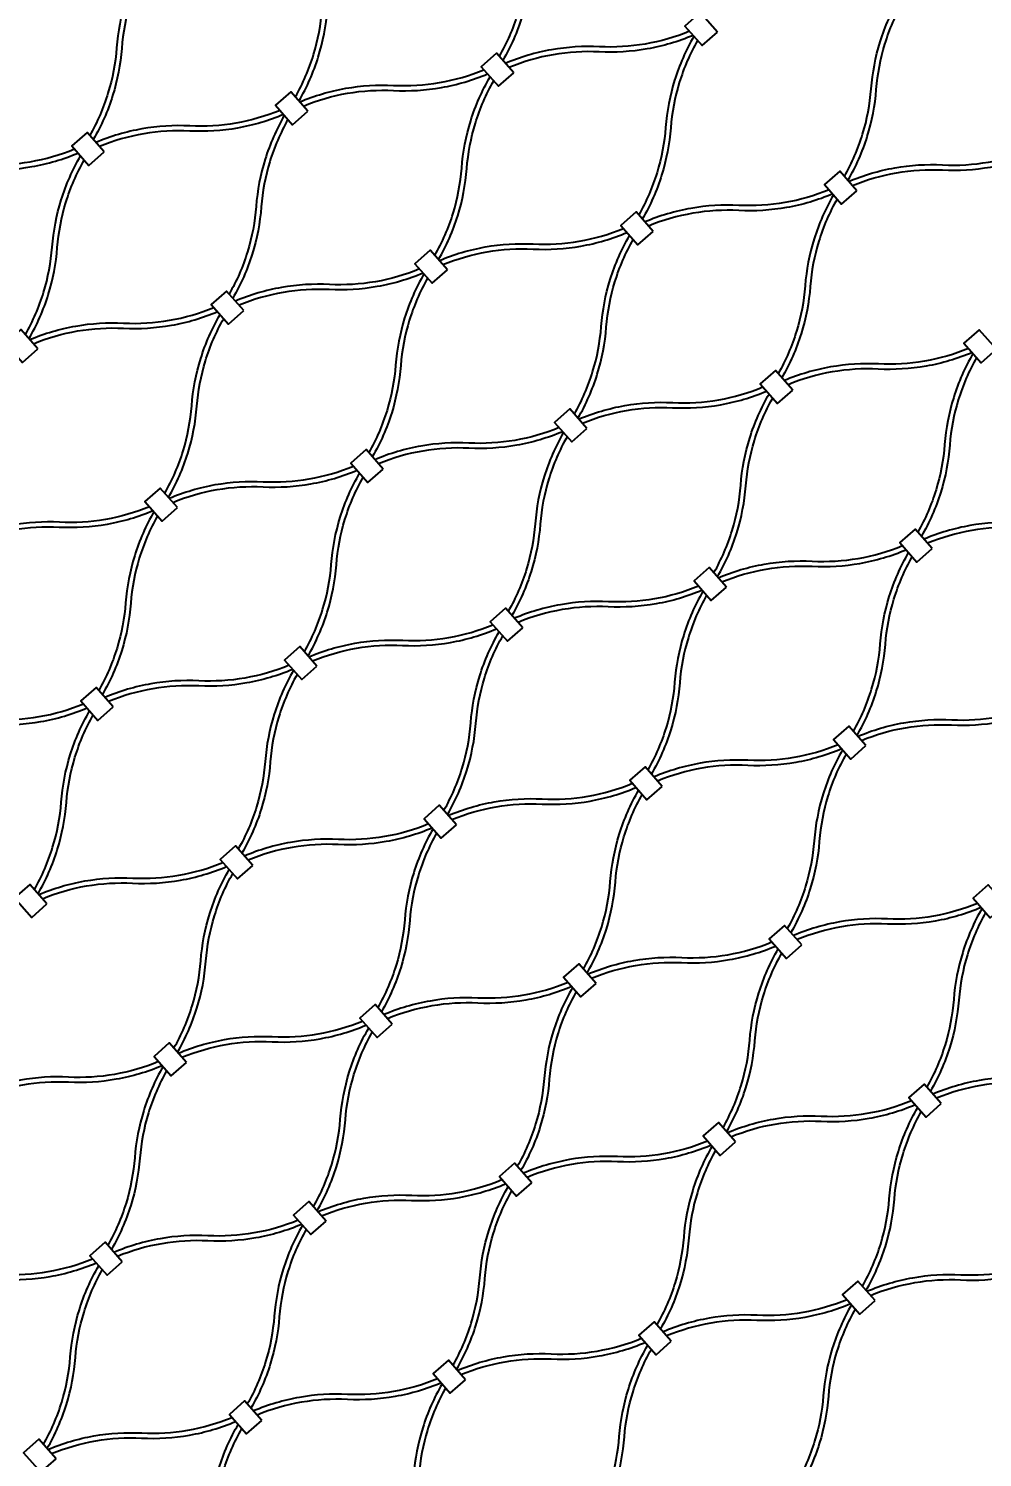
# Model space of a CAD drawing. Header units: millimetres. Extents: x 832728086 to 834530684, y 817551485 to 818349469.
# Drawn here: x 834422206.2 to 834422487.3, y 817820187 to 817820607.9 of the extents above; entities that cross this region are included whole.
import ezdxf

# ---------------------------------------------------------------- set-up
doc = ezdxf.new("R2010")
doc.units = ezdxf.units.MM
doc.header["$LTSCALE"] = 100
doc.layers.add('DLN0401_', color=7, linetype='Continuous')
doc.layers.add('mesh- l', color=8, linetype='Continuous')
doc.styles.get("Standard").update_dxf_attribs({"font": 'swiss.ttf'})

msp = doc.modelspace()

# ---------------------------------------------------------------- linework, layer by layer
at = {"layer": 'mesh- l'}
for points in [[(834422361.1991, 817820652.3546, 0.05643381), (834422355.5075, 817820639.4086, 0.05608633), (834422352.8448, 817820625.5185, -0.05520174), (834422350.3117, 817820612.1774, -0.05548959), (834422344.9141, 817820599.7177)], [(834422362.266, 817820651.1424, 0.05541212), (834422356.882, 817820638.6943, 0.05509445), (834422354.3548, 817820625.3683, -0.0561917), (834422351.6861, 817820611.4632, -0.05650781), (834422345.9807, 817820598.5057)], [(834422284.8329, 817820587.7631, 0.05541212), (834422290.2169, 817820600.2112, 0.05509445), (834422292.7441, 817820613.5372, -0.0561917), (834422295.4128, 817820627.4424, -0.05650781), (834422301.1182, 817820640.3998)], [(834422285.8998, 817820586.5509, 0.05643381), (834422291.5914, 817820599.4969, 0.05608633), (834422294.2541, 817820613.3871, -0.05520174), (834422296.7872, 817820626.7281, -0.05548959), (834422302.1848, 817820639.1878)], [(834422240.5059, 817820629.0486, 0.05643381), (834422234.8143, 817820616.1025, 0.05608633), (834422232.1516, 817820602.2124, -0.05520174), (834422229.6185, 817820588.8713, -0.05548959), (834422224.2209, 817820576.4116)], [(834422241.5728, 817820627.8364, 0.05541212), (834422236.1888, 817820615.3882, 0.05509445), (834422233.6616, 817820602.0623, -0.0561917), (834422230.9929, 817820588.1571, -0.05650781), (834422225.2875, 817820575.1997)], [(834422446.6467, 817820564.3452, 0.05541212), (834422452.0306, 817820576.7934, 0.05509445), (834422454.5579, 817820590.1194, -0.0561917), (834422457.2265, 817820604.0245, -0.05650781), (834422462.9319, 817820616.9819)], [(834422447.7135, 817820563.133, 0.05643381), (834422453.4051, 817820576.0791, 0.05608633), (834422456.0678, 817820589.9692, -0.05520174), (834422458.6009, 817820603.3103, -0.05548959), (834422463.9985, 817820615.77)], [(834422401.022, 817820607.1052, -0.05541212), (834422387.9907, 817820603.3465, -0.05509445), (834422374.4516, 817820602.5329, 0.0561917), (834422360.3201, 817820601.6526, 0.05650781), (834422346.7428, 817820597.6398)], [(834422402.0889, 817820605.893, -0.05643381), (834422388.5246, 817820601.8924, -0.05608633), (834422374.4087, 817820601.0161, 0.05520174), (834422360.8539, 817820600.1986, 0.05548959), (834422347.8094, 817820596.4279)], [(834422402.3196, 817820605.6307, 0.05643381), (834422396.628, 817820592.6847, 0.05608633), (834422393.9653, 817820578.7946, -0.05520174), (834422391.4322, 817820565.4535, -0.05548959), (834422386.0347, 817820552.9938)], [(834422403.3865, 817820604.4185, 0.05541212), (834422398.0026, 817820591.9704, 0.05509445), (834422395.4753, 817820578.6444, -0.0561917), (834422392.8066, 817820564.7393, -0.05650781), (834422387.1013, 817820551.7819)], [(834422286.1306, 817820586.2887, -0.05643381), (834422299.6948, 817820590.2892, -0.05608633), (834422313.8107, 817820591.1655, 0.05520174), (834422327.3655, 817820591.983, 0.05548959), (834422340.41, 817820595.7537)], [(834422287.1974, 817820585.0764, -0.05541212), (834422300.2287, 817820588.8351, -0.05509445), (834422313.7678, 817820589.6487, 0.0561917), (834422327.8993, 817820590.529, 0.05650781), (834422341.4766, 817820594.5418)], [(834422325.9535, 817820541.0392, 0.05541212), (834422331.3374, 817820553.4874, 0.05509445), (834422333.8647, 817820566.8133, -0.0561917), (834422336.5333, 817820580.7185, -0.05650781), (834422342.2387, 817820593.6759)], [(834422327.0203, 817820539.827, 0.05643381), (834422332.7119, 817820552.773, 0.05608633), (834422335.3746, 817820566.6632, -0.05520174), (834422337.9077, 817820580.0042, -0.05548959), (834422343.3053, 817820592.4639)], [(834422280.3288, 817820583.7991, -0.05541212), (834422267.2975, 817820580.0405, -0.05509445), (834422253.7584, 817820579.2269, 0.0561917), (834422239.6269, 817820578.3466, 0.05650781), (834422226.0496, 817820574.3338)], [(834422281.3957, 817820582.5869, -0.05643381), (834422267.8314, 817820578.5863, -0.05608633), (834422253.7155, 817820577.71, 0.05520174), (834422240.1607, 817820576.8926, 0.05548959), (834422227.1162, 817820573.1219)], [(834422281.6264, 817820582.3247, 0.05643381), (834422275.9348, 817820569.3787, 0.05608633), (834422273.2721, 817820555.4885, -0.05520174), (834422270.739, 817820542.1475, -0.05548959), (834422265.3415, 817820529.6878)], [(834422282.6933, 817820581.1125, 0.05541212), (834422277.3094, 817820568.6643, 0.05509445), (834422274.7821, 817820555.3384, -0.0561917), (834422272.1134, 817820541.4332, -0.05650781), (834422266.4081, 817820528.4758)], [(834422165.4374, 817820562.9826, -0.05643381), (834422179.0016, 817820566.9832, -0.05608633), (834422193.1175, 817820567.8595, 0.05520174), (834422206.6723, 817820568.677, 0.05548959), (834422219.7168, 817820572.4477)], [(834422447.9443, 817820562.8708, -0.05643381), (834422461.5086, 817820566.8714, -0.05608633), (834422475.6244, 817820567.7477, 0.05520174), (834422489.1792, 817820568.5652, 0.05548959), (834422502.2237, 817820572.3359)], [(834422166.5042, 817820561.7704, -0.05541212), (834422179.5355, 817820565.5291, -0.05509445), (834422193.0746, 817820566.3427, 0.0561917), (834422207.2061, 817820567.223, 0.05650781), (834422220.7834, 817820571.2358)], [(834422205.2603, 817820517.7332, 0.05541212), (834422210.6442, 817820530.1813, 0.05509445), (834422213.1715, 817820543.5073, -0.0561917), (834422215.8401, 817820557.4124, -0.05650781), (834422221.5455, 817820570.3699)], [(834422206.3271, 817820516.521, 0.05643381), (834422212.0187, 817820529.467, 0.05608633), (834422214.6814, 817820543.3571, -0.05520174), (834422217.2145, 817820556.6982, -0.05548959), (834422222.6121, 817820569.1579)], [(834422449.0111, 817820561.6586, -0.05541212), (834422462.0424, 817820565.4172, -0.05509445), (834422475.5815, 817820566.2309, 0.0561917), (834422489.713, 817820567.1111, 0.05650781), (834422503.2903, 817820571.1239)], [(834422442.1425, 817820560.3813, -0.05541212), (834422429.1112, 817820556.6226, -0.05509445), (834422415.5721, 817820555.809, 0.0561917), (834422401.4406, 817820554.9288, 0.05650781), (834422387.8633, 817820550.916)], [(834422443.2094, 817820559.1691, -0.05643381), (834422429.6451, 817820555.1685, -0.05608633), (834422415.5292, 817820554.2922, 0.05520174), (834422401.9744, 817820553.4747, 0.05548959), (834422388.9299, 817820549.704)], [(834422443.4402, 817820558.9068, 0.05643381), (834422437.7486, 817820545.9608, 0.05608633), (834422435.0858, 817820532.0707, -0.05520174), (834422432.5527, 817820518.7296, -0.05548959), (834422427.1552, 817820506.2699)], [(834422444.507, 817820557.6946, 0.05541212), (834422439.1231, 817820545.2465, 0.05509445), (834422436.5958, 817820531.9205, -0.0561917), (834422433.9272, 817820518.0154, -0.05650781), (834422428.2218, 817820505.058)], [(834422327.2511, 817820539.5648, -0.05643381), (834422340.8154, 817820543.5654, -0.05608633), (834422354.9312, 817820544.4417, 0.05520174), (834422368.486, 817820545.2591, 0.05548959), (834422381.5305, 817820549.0298)], [(834422328.3179, 817820538.3526, -0.05541212), (834422341.3492, 817820542.1112, -0.05509445), (834422354.8883, 817820542.9248, 0.0561917), (834422369.0198, 817820543.8051, 0.05650781), (834422382.5971, 817820547.8179)], [(834422367.074, 817820494.3153, 0.05541212), (834422372.4579, 817820506.7635, 0.05509445), (834422374.9852, 817820520.0894, -0.0561917), (834422377.6538, 817820533.9946, -0.05650781), (834422383.3592, 817820546.952)], [(834422368.1408, 817820493.1031, 0.05643381), (834422373.8324, 817820506.0492, 0.05608633), (834422376.4952, 817820519.9393, -0.05520174), (834422379.0283, 817820533.2804, -0.05548959), (834422384.4258, 817820545.7401)], [(834422321.4493, 817820537.0753, -0.05541212), (834422308.418, 817820533.3166, -0.05509445), (834422294.8789, 817820532.503, 0.0561917), (834422280.7474, 817820531.6227, 0.05650781), (834422267.1701, 817820527.6099)], [(834422322.5162, 817820535.863, -0.05643381), (834422308.9519, 817820531.8625, -0.05608633), (834422294.836, 817820530.9862, 0.05520174), (834422281.2812, 817820530.1687, 0.05548959), (834422268.2367, 817820526.398)], [(834422322.747, 817820535.6008, 0.05643381), (834422317.0554, 817820522.6548, 0.05608633), (834422314.3926, 817820508.7647, -0.05520174), (834422311.8595, 817820495.4236, -0.05548959), (834422306.462, 817820482.9639)], [(834422323.8138, 817820534.3886, 0.05541212), (834422318.4299, 817820521.9405, 0.05509445), (834422315.9026, 817820508.6145, -0.0561917), (834422313.234, 817820494.7093, -0.05650781), (834422307.5286, 817820481.7519)], [(834422206.5579, 817820516.2587, -0.05643381), (834422220.1222, 817820520.2593, -0.05608633), (834422234.238, 817820521.1356, 0.05520174), (834422247.7928, 817820521.9531, 0.05548959), (834422260.8374, 817820525.7238)], [(834422207.6247, 817820515.0465, -0.05541212), (834422220.656, 817820518.8052, -0.05509445), (834422234.1951, 817820519.6188, 0.0561917), (834422248.3266, 817820520.4991, 0.05650781), (834422261.9039, 817820524.5119)], [(834422246.3808, 817820471.0093, 0.05541212), (834422251.7647, 817820483.4574, 0.05509445), (834422254.292, 817820496.7834, -0.0561917), (834422256.9606, 817820510.6885, -0.05650781), (834422262.666, 817820523.646)], [(834422247.4476, 817820469.7971, 0.05643381), (834422253.1392, 817820482.7431, 0.05608633), (834422255.802, 817820496.6332, -0.05520174), (834422258.3351, 817820509.9743, -0.05548959), (834422263.7326, 817820522.434)], [(834422483.2631, 817820513.6574, -0.05541212), (834422470.2317, 817820509.8987, -0.05509445), (834422456.6927, 817820509.0851, 0.0561917), (834422442.5611, 817820508.2049, 0.05650781), (834422428.9838, 817820504.1921)], [(834422484.3299, 817820512.4452, -0.05643381), (834422470.7656, 817820508.4446, -0.05608633), (834422456.6498, 817820507.5683, 0.05520174), (834422443.0949, 817820506.7508, 0.05548959), (834422430.0504, 817820502.9801)], [(834422484.5607, 817820512.183, 0.05643381), (834422478.8691, 817820499.2369, 0.05608633), (834422476.2063, 817820485.3468, -0.05520174), (834422473.6732, 817820472.0057, -0.05548959), (834422468.2757, 817820459.546)], [(834422485.6275, 817820510.9707, 0.05541212), (834422480.2436, 817820498.5226, 0.05509445), (834422477.7163, 817820485.1966, -0.0561917), (834422475.0477, 817820471.2915, -0.05650781), (834422469.3423, 817820458.3341)], [(834422368.3716, 817820492.8409, -0.05643381), (834422381.9359, 817820496.8415, -0.05608633), (834422396.0517, 817820497.7178, 0.05520174), (834422409.6066, 817820498.5353, 0.05548959), (834422422.6511, 817820502.3059)], [(834422369.4384, 817820491.6287, -0.05541212), (834422382.4698, 817820495.3873, -0.05509445), (834422396.0088, 817820496.2009, 0.0561917), (834422410.1404, 817820497.0812, 0.05650781), (834422423.7177, 817820501.094)], [(834422408.1945, 817820447.5914, 0.05541212), (834422413.5784, 817820460.0396, 0.05509445), (834422416.1057, 817820473.3656, -0.0561917), (834422418.7743, 817820487.2707, -0.05650781), (834422424.4797, 817820500.2281)], [(834422409.2613, 817820446.3792, 0.05643381), (834422414.9529, 817820459.3253, 0.05608633), (834422417.6157, 817820473.2154, -0.05520174), (834422420.1488, 817820486.5565, -0.05548959), (834422425.5463, 817820499.0162)], [(834422362.5699, 817820490.3514, -0.05541212), (834422349.5385, 817820486.5927, -0.05509445), (834422335.9995, 817820485.7791, 0.0561917), (834422321.868, 817820484.8988, 0.05650781), (834422308.2906, 817820480.886)], [(834422363.6367, 817820489.1392, -0.05643381), (834422350.0724, 817820485.1386, -0.05608633), (834422335.9566, 817820484.2623, 0.05520174), (834422322.4018, 817820483.4448, 0.05548959), (834422309.3572, 817820479.6741)], [(834422363.8675, 817820488.8769, 0.05643381), (834422358.1759, 817820475.9309, 0.05608633), (834422355.5131, 817820462.0408, -0.05520174), (834422352.98, 817820448.6997, -0.05548959), (834422347.5825, 817820436.24)], [(834422364.9343, 817820487.6647, 0.05541212), (834422359.5504, 817820475.2166, 0.05509445), (834422357.0231, 817820461.8906, -0.0561917), (834422354.3545, 817820447.9855, -0.05650781), (834422348.6491, 817820435.028)], [(834422247.6784, 817820469.5349, -0.05643381), (834422261.2427, 817820473.5354, -0.05608633), (834422275.3586, 817820474.4117, 0.05520174), (834422288.9134, 817820475.2292, 0.05548959), (834422301.9579, 817820478.9999)], [(834422248.7452, 817820468.3226, -0.05541212), (834422261.7766, 817820472.0813, -0.05509445), (834422275.3156, 817820472.8949, 0.0561917), (834422289.4472, 817820473.7752, 0.05650781), (834422303.0245, 817820477.788)], [(834422287.5013, 817820424.2854, 0.05541212), (834422292.8852, 817820436.7336, 0.05509445), (834422295.4125, 817820450.0595, -0.0561917), (834422298.0811, 817820463.9647, -0.05650781), (834422303.7865, 817820476.9221)], [(834422288.5681, 817820423.0732, 0.05643381), (834422294.2597, 817820436.0192, 0.05608633), (834422296.9225, 817820449.9094, -0.05520174), (834422299.4556, 817820463.2504, -0.05548959), (834422304.8531, 817820475.7101)], [(834422241.8767, 817820467.0453, -0.05541212), (834422228.8453, 817820463.2867, -0.05509445), (834422215.3063, 817820462.4731, 0.0561917), (834422201.1748, 817820461.5928, 0.05650781), (834422187.5974, 817820457.58)], [(834422524.3836, 817820466.9335, -0.05541212), (834422511.3523, 817820463.1749, -0.05509445), (834422497.8132, 817820462.3612, 0.0561917), (834422483.6817, 817820461.481, 0.05650781), (834422470.1044, 817820457.4682)], [(834422242.9435, 817820465.8331, -0.05643381), (834422229.3792, 817820461.8325, -0.05608633), (834422215.2634, 817820460.9562, 0.05520174), (834422201.7086, 817820460.1388, 0.05548959), (834422188.664, 817820456.3681)], [(834422243.1743, 817820465.5709, 0.05643381), (834422237.4827, 817820452.6249, 0.05608633), (834422234.8199, 817820438.7347, -0.05520174), (834422232.2868, 817820425.3937, -0.05548959), (834422226.8893, 817820412.934)], [(834422244.2411, 817820464.3587, 0.05541212), (834422238.8572, 817820451.9105, 0.05509445), (834422236.3299, 817820438.5846, -0.0561917), (834422233.6613, 817820424.6794, -0.05650781), (834422227.9559, 817820411.722)], [(834422525.4504, 817820465.7213, -0.05643381), (834422511.8861, 817820461.7207, -0.05608633), (834422497.7703, 817820460.8444, 0.05520174), (834422484.2155, 817820460.0269, 0.05548959), (834422471.171, 817820456.2562)], [(834422409.4921, 817820446.117, -0.05643381), (834422423.0564, 817820450.1176, -0.05608633), (834422437.1723, 817820450.9939, 0.05520174), (834422450.7271, 817820451.8114, 0.05548959), (834422463.7716, 817820455.5821)], [(834422410.559, 817820444.9048, -0.05541212), (834422423.5903, 817820448.6634, -0.05509445), (834422437.1294, 817820449.4771, 0.0561917), (834422451.2609, 817820450.3573, 0.05650781), (834422464.8382, 817820454.3701)], [(834422449.315, 817820400.8676, 0.05541212), (834422454.6989, 817820413.3157, 0.05509445), (834422457.2262, 817820426.6417, -0.0561917), (834422459.8949, 817820440.5468, -0.05650781), (834422465.6002, 817820453.5042)], [(834422450.3819, 817820399.6553, 0.05643381), (834422456.0735, 817820412.6014, 0.05608633), (834422458.7362, 817820426.4915, -0.05520174), (834422461.2693, 817820439.8326, -0.05548959), (834422466.6668, 817820452.2923)], [(834422403.6904, 817820443.6275, -0.05541212), (834422390.6591, 817820439.8688, -0.05509445), (834422377.12, 817820439.0552, 0.0561917), (834422362.9885, 817820438.1749, 0.05650781), (834422349.4112, 817820434.1621)], [(834422404.7572, 817820442.4153, -0.05643381), (834422391.1929, 817820438.4147, -0.05608633), (834422377.0771, 817820437.5384, 0.05520174), (834422363.5223, 817820436.7209, 0.05548959), (834422350.4778, 817820432.9502)], [(834422404.988, 817820442.153, 0.05643381), (834422399.2964, 817820429.207, 0.05608633), (834422396.6337, 817820415.3169, -0.05520174), (834422394.1006, 817820401.9758, -0.05548959), (834422388.703, 817820389.5161)], [(834422406.0548, 817820440.9408, 0.05541212), (834422400.6709, 817820428.4927, 0.05509445), (834422398.1436, 817820415.1667, -0.0561917), (834422395.475, 817820401.2616, -0.05650781), (834422389.7696, 817820388.3042)], [(834422288.7989, 817820422.811, -0.05643381), (834422302.3632, 817820426.8116, -0.05608633), (834422316.4791, 817820427.6879, 0.05520174), (834422330.0339, 817820428.5053, 0.05548959), (834422343.0784, 817820432.276)], [(834422289.8658, 817820421.5987, -0.05541212), (834422302.8971, 817820425.3574, -0.05509445), (834422316.4362, 817820426.171, 0.0561917), (834422330.5677, 817820427.0513, 0.05650781), (834422344.145, 817820431.0641)], [(834422328.6218, 817820377.5615, 0.05541212), (834422334.0057, 817820390.0097, 0.05509445), (834422336.533, 817820403.3356, -0.0561917), (834422339.2017, 817820417.2408, -0.05650781), (834422344.907, 817820430.1982)], [(834422329.6887, 817820376.3493, 0.05643381), (834422335.3803, 817820389.2954, 0.05608633), (834422338.043, 817820403.1855, -0.05520174), (834422340.5761, 817820416.5266, -0.05548959), (834422345.9736, 817820428.9863)], [(834422282.9972, 817820420.3215, -0.05541212), (834422269.9659, 817820416.5628, -0.05509445), (834422256.4268, 817820415.7492, 0.0561917), (834422242.2953, 817820414.8689, 0.05650781), (834422228.718, 817820410.8561)], [(834422284.064, 817820419.1092, -0.05643381), (834422270.4997, 817820415.1087, -0.05608633), (834422256.3839, 817820414.2324, 0.05520174), (834422242.8291, 817820413.4149, 0.05548959), (834422229.7846, 817820409.6442)], [(834422284.2948, 817820418.847, 0.05643381), (834422278.6032, 817820405.901, 0.05608633), (834422275.9405, 817820392.0108, -0.05520174), (834422273.4074, 817820378.6698, -0.05548959), (834422268.0098, 817820366.2101)], [(834422285.3617, 817820417.6348, 0.05541212), (834422279.9777, 817820405.1867, 0.05509445), (834422277.4504, 817820391.8607, -0.0561917), (834422274.7818, 817820377.9555, -0.05650781), (834422269.0764, 817820364.9981)], [(834422168.1057, 817820399.5049, -0.05643381), (834422181.67, 817820403.5055, -0.05608633), (834422195.7859, 817820404.3818, 0.05520174), (834422209.3407, 817820405.1993, 0.05548959), (834422222.3852, 817820408.97)], [(834422169.1726, 817820398.2927, -0.05541212), (834422182.2039, 817820402.0514, -0.05509445), (834422195.743, 817820402.865, 0.0561917), (834422209.8745, 817820403.7453, 0.05650781), (834422223.4518, 817820407.7581)], [(834422450.6126, 817820399.3931, -0.05643381), (834422464.1769, 817820403.3937, -0.05608633), (834422478.2928, 817820404.27, 0.05520174), (834422491.8476, 817820405.0875, 0.05548959), (834422504.8921, 817820408.8582)], [(834422207.9286, 817820354.2555, 0.05541212), (834422213.3125, 817820366.7036, 0.05509445), (834422215.8398, 817820380.0296, -0.0561917), (834422218.5085, 817820393.9347, -0.05650781), (834422224.2138, 817820406.8922)], [(834422208.9955, 817820353.0433, 0.05643381), (834422214.6871, 817820365.9893, 0.05608633), (834422217.3498, 817820379.8794, -0.05520174), (834422219.8829, 817820393.2205, -0.05548959), (834422225.2804, 817820405.6802)], [(834422451.6795, 817820398.1809, -0.05541212), (834422464.7108, 817820401.9395, -0.05509445), (834422478.2499, 817820402.7532, 0.0561917), (834422492.3814, 817820403.6334, 0.05650781), (834422505.9587, 817820407.6462)], [(834422444.8109, 817820396.9036, -0.05541212), (834422431.7796, 817820393.1449, -0.05509445), (834422418.2405, 817820392.3313, 0.0561917), (834422404.109, 817820391.4511, 0.05650781), (834422390.5317, 817820387.4383)], [(834422445.8778, 817820395.6914, -0.05643381), (834422432.3135, 817820391.6908, -0.05608633), (834422418.1976, 817820390.8145, 0.05520174), (834422404.6428, 817820389.997, 0.05548959), (834422391.5983, 817820386.2263)], [(834422446.1085, 817820395.4292, 0.05643381), (834422440.4169, 817820382.4831, 0.05608633), (834422437.7542, 817820368.593, -0.05520174), (834422435.2211, 817820355.2519, -0.05548959), (834422429.8235, 817820342.7922)], [(834422447.1754, 817820394.2169, 0.05541212), (834422441.7914, 817820381.7688, 0.05509445), (834422439.2642, 817820368.4428, -0.0561917), (834422436.5955, 817820354.5377, -0.05650781), (834422430.8901, 817820341.5803)], [(834422329.9194, 817820376.0871, -0.05643381), (834422343.4837, 817820380.0877, -0.05608633), (834422357.5996, 817820380.964, 0.05520174), (834422371.1544, 817820381.7814, 0.05548959), (834422384.1989, 817820385.5521)], [(834422330.9863, 817820374.8749, -0.05541212), (834422344.0176, 817820378.6335, -0.05509445), (834422357.5567, 817820379.4471, 0.0561917), (834422371.6882, 817820380.3274, 0.05650781), (834422385.2655, 817820384.3402)], [(834422369.7423, 817820330.8376, 0.05541212), (834422375.1263, 817820343.2858, 0.05509445), (834422377.6535, 817820356.6117, -0.0561917), (834422380.3222, 817820370.5169, -0.05650781), (834422386.0276, 817820383.4743)], [(834422370.8092, 817820329.6254, 0.05643381), (834422376.5008, 817820342.5715, 0.05608633), (834422379.1635, 817820356.4616, -0.05520174), (834422381.6966, 817820369.8027, -0.05548959), (834422387.0942, 817820382.2624)], [(834422324.1177, 817820373.5976, -0.05541212), (834422311.0864, 817820369.8389, -0.05509445), (834422297.5473, 817820369.0253, 0.0561917), (834422283.4158, 817820368.145, 0.05650781), (834422269.8385, 817820364.1322)], [(834422325.1846, 817820372.3853, -0.05643381), (834422311.6203, 817820368.3848, -0.05608633), (834422297.5044, 817820367.5085, 0.05520174), (834422283.9496, 817820366.691, 0.05548959), (834422270.9051, 817820362.9203)], [(834422325.4153, 817820372.1231, 0.05643381), (834422319.7237, 817820359.1771, 0.05608633), (834422317.061, 817820345.287, -0.05520174), (834422314.5279, 817820331.9459, -0.05548959), (834422309.1304, 817820319.4862)], [(834422326.4822, 817820370.9109, 0.05541212), (834422321.0982, 817820358.4628, 0.05509445), (834422318.571, 817820345.1368, -0.0561917), (834422315.9023, 817820331.2317, -0.05650781), (834422310.1969, 817820318.2742)], [(834422209.2262, 817820352.7811, -0.05643381), (834422222.7905, 817820356.7816, -0.05608633), (834422236.9064, 817820357.6579, 0.05520174), (834422250.4612, 817820358.4754, 0.05548959), (834422263.5057, 817820362.2461)], [(834422210.2931, 817820351.5688, -0.05541212), (834422223.3244, 817820355.3275, -0.05509445), (834422236.8635, 817820356.1411, 0.0561917), (834422250.995, 817820357.0214, 0.05650781), (834422264.5723, 817820361.0342)], [(834422249.0491, 817820307.5316, 0.05541212), (834422254.4331, 817820319.9798, 0.05509445), (834422256.9603, 817820333.3057, -0.0561917), (834422259.629, 817820347.2109, -0.05650781), (834422265.3344, 817820360.1683)], [(834422250.116, 817820306.3194, 0.05643381), (834422255.8076, 817820319.2654, 0.05608633), (834422258.4703, 817820333.1556, -0.05520174), (834422261.0034, 817820346.4966, -0.05548959), (834422266.401, 817820358.9563)], [(834422485.9314, 817820350.1797, -0.05541212), (834422472.9001, 817820346.4211, -0.05509445), (834422459.361, 817820345.6074, 0.0561917), (834422445.2295, 817820344.7272, 0.05650781), (834422431.6522, 817820340.7144)], [(834422486.9983, 817820348.9675, -0.05643381), (834422473.434, 817820344.9669, -0.05608633), (834422459.3181, 817820344.0906, 0.05520174), (834422445.7633, 817820343.2731, 0.05548959), (834422432.7188, 817820339.5024)], [(834422487.229, 817820348.7053, 0.05643381), (834422481.5374, 817820335.7592, 0.05608633), (834422478.8747, 817820321.8691, -0.05520174), (834422476.3416, 817820308.528, -0.05548959), (834422470.9441, 817820296.0683)], [(834422488.2959, 817820347.493, 0.05541212), (834422482.912, 817820335.0449, 0.05509445), (834422480.3847, 817820321.7189, -0.0561917), (834422477.716, 817820307.8138, -0.05650781), (834422472.0107, 817820294.8564)], [(834422371.04, 817820329.3632, -0.05643381), (834422384.6042, 817820333.3638, -0.05608633), (834422398.7201, 817820334.2401, 0.05520174), (834422412.2749, 817820335.0576, 0.05548959), (834422425.3194, 817820338.8283)], [(834422372.1068, 817820328.151, -0.05541212), (834422385.1381, 817820331.9096, -0.05509445), (834422398.6772, 817820332.7233, 0.0561917), (834422412.8087, 817820333.6035, 0.05650781), (834422426.386, 817820337.6163)], [(834422410.8629, 817820284.1138, 0.05541212), (834422416.2468, 817820296.5619, 0.05509445), (834422418.7741, 817820309.8879, -0.0561917), (834422421.4427, 817820323.793, -0.05650781), (834422427.1481, 817820336.7504)], [(834422411.9297, 817820282.9015, 0.05643381), (834422417.6213, 817820295.8476, 0.05608633), (834422420.284, 817820309.7377, -0.05520174), (834422422.8171, 817820323.0788, -0.05548959), (834422428.2147, 817820335.5385)], [(834422365.2382, 817820326.8737, -0.05541212), (834422352.2069, 817820323.115, -0.05509445), (834422338.6678, 817820322.3014, 0.0561917), (834422324.5363, 817820321.4211, 0.05650781), (834422310.959, 817820317.4083)], [(834422366.3051, 817820325.6615, -0.05643381), (834422352.7408, 817820321.6609, -0.05608633), (834422338.6249, 817820320.7846, 0.05520174), (834422325.0701, 817820319.9671, 0.05548959), (834422312.0256, 817820316.1964)], [(834422366.5358, 817820325.3992, 0.05643381), (834422360.8442, 817820312.4532, 0.05608633), (834422358.1815, 817820298.5631, -0.05520174), (834422355.6484, 817820285.222, -0.05548959), (834422350.2509, 817820272.7623)], [(834422367.6027, 817820324.187, 0.05541212), (834422362.2188, 817820311.7389, 0.05509445), (834422359.6915, 817820298.4129, -0.0561917), (834422357.0228, 817820284.5078, -0.05650781), (834422351.3175, 817820271.5504)], [(834422250.3468, 817820306.0572, -0.05643381), (834422263.911, 817820310.0577, -0.05608633), (834422278.0269, 817820310.9341, 0.05520174), (834422291.5817, 817820311.7515, 0.05548959), (834422304.6262, 817820315.5222)], [(834422251.4136, 817820304.8449, -0.05541212), (834422264.4449, 817820308.6036, -0.05509445), (834422277.984, 817820309.4172, 0.0561917), (834422292.1155, 817820310.2975, 0.05650781), (834422305.6928, 817820314.3103)], [(834422290.1697, 817820260.8077, 0.05541212), (834422295.5536, 817820273.2559, 0.05509445), (834422298.0809, 817820286.5818, -0.0561917), (834422300.7495, 817820300.487, -0.05650781), (834422306.4549, 817820313.4444)], [(834422291.2365, 817820259.5955, 0.05643381), (834422296.9281, 817820272.5415, 0.05608633), (834422299.5908, 817820286.4317, -0.05520174), (834422302.1239, 817820299.7728, -0.05548959), (834422307.5215, 817820312.2324)], [(834422244.545, 817820303.5677, -0.05541212), (834422231.5137, 817820299.809, -0.05509445), (834422217.9746, 817820298.9954, 0.0561917), (834422203.8431, 817820298.1151, 0.05650781), (834422190.2658, 817820294.1023)], [(834422527.0519, 817820303.4558, -0.05541212), (834422514.0206, 817820299.6972, -0.05509445), (834422500.4815, 817820298.8835, 0.0561917), (834422486.35, 817820298.0033, 0.05650781), (834422472.7727, 817820293.9905)], [(834422245.6119, 817820302.3554, -0.05643381), (834422232.0476, 817820298.3549, -0.05608633), (834422217.9317, 817820297.4785, 0.05520174), (834422204.3769, 817820296.6611, 0.05548959), (834422191.3324, 817820292.8904)], [(834422245.8426, 817820302.0932, 0.05643381), (834422240.151, 817820289.1472, 0.05608633), (834422237.4883, 817820275.257, -0.05520174), (834422234.9552, 817820261.916, -0.05548959), (834422229.5577, 817820249.4563)], [(834422246.9095, 817820300.881, 0.05541212), (834422241.5256, 817820288.4329, 0.05509445), (834422238.9983, 817820275.1069, -0.0561917), (834422236.3297, 817820261.2017, -0.05650781), (834422230.6243, 817820248.2443)], [(834422528.1188, 817820302.2436, -0.05643381), (834422514.5545, 817820298.243, -0.05608633), (834422500.4386, 817820297.3667, 0.05520174), (834422486.8838, 817820296.5492, 0.05548959), (834422473.8393, 817820292.7785)], [(834422412.1605, 817820282.6393, -0.05643381), (834422425.7248, 817820286.6399, -0.05608633), (834422439.8406, 817820287.5162, 0.05520174), (834422453.3954, 817820288.3337, 0.05548959), (834422466.44, 817820292.1044)], [(834422413.2273, 817820281.4271, -0.05541212), (834422426.2586, 817820285.1857, -0.05509445), (834422439.7977, 817820285.9994, 0.0561917), (834422453.9292, 817820286.8796, 0.05650781), (834422467.5066, 817820290.8924)], [(834422451.9834, 817820237.3899, 0.05541212), (834422457.3673, 817820249.838, 0.05509445), (834422459.8946, 817820263.164, -0.0561917), (834422462.5632, 817820277.0691, -0.05650781), (834422468.2686, 817820290.0265)], [(834422453.0502, 817820236.1776, 0.05643381), (834422458.7418, 817820249.1237, 0.05608633), (834422461.4046, 817820263.0138, -0.05520174), (834422463.9377, 817820276.3549, -0.05548959), (834422469.3352, 817820288.8146)], [(834422406.3587, 817820280.1498, -0.05541212), (834422393.3274, 817820276.3911, -0.05509445), (834422379.7884, 817820275.5775, 0.0561917), (834422365.6568, 817820274.6973, 0.05650781), (834422352.0795, 817820270.6845)], [(834422407.4256, 817820278.9376, -0.05643381), (834422393.8613, 817820274.937, -0.05608633), (834422379.7454, 817820274.0607, 0.05520174), (834422366.1906, 817820273.2432, 0.05548959), (834422353.1461, 817820269.4725)], [(834422407.6564, 817820278.6754, 0.05643381), (834422401.9648, 817820265.7293, 0.05608633), (834422399.302, 817820251.8392, -0.05520174), (834422396.7689, 817820238.4981, -0.05548959), (834422391.3714, 817820226.0384)], [(834422408.7232, 817820277.4631, 0.05541212), (834422403.3393, 817820265.015, 0.05509445), (834422400.812, 817820251.689, -0.0561917), (834422398.1434, 817820237.7839, -0.05650781), (834422392.438, 817820224.8265)], [(834422291.4673, 817820259.3333, -0.05643381), (834422305.0316, 817820263.3339, -0.05608633), (834422319.1474, 817820264.2102, 0.05520174), (834422332.7022, 817820265.0276, 0.05548959), (834422345.7468, 817820268.7983)], [(834422292.5341, 817820258.1211, -0.05541212), (834422305.5654, 817820261.8797, -0.05509445), (834422319.1045, 817820262.6933, 0.0561917), (834422333.236, 817820263.5736, 0.05650781), (834422346.8134, 817820267.5864)], [(834422331.2902, 817820214.0838, 0.05541212), (834422336.6741, 817820226.532, 0.05509445), (834422339.2014, 817820239.8579, -0.0561917), (834422341.87, 817820253.7631, -0.05650781), (834422347.5754, 817820266.7205)], [(834422332.357, 817820212.8716, 0.05643381), (834422338.0486, 817820225.8177, 0.05608633), (834422340.7114, 817820239.7078, -0.05520174), (834422343.2445, 817820253.0489, -0.05548959), (834422348.642, 817820265.5086)], [(834422285.6655, 817820256.8438, -0.05541212), (834422272.6342, 817820253.0851, -0.05509445), (834422259.0952, 817820252.2715, 0.0561917), (834422244.9636, 817820251.3912, 0.05650781), (834422231.3863, 817820247.3784)], [(834422286.7324, 817820255.6315, -0.05643381), (834422273.1681, 817820251.631, -0.05608633), (834422259.0522, 817820250.7547, 0.05520174), (834422245.4974, 817820249.9372, 0.05548959), (834422232.4529, 817820246.1665)], [(834422286.9632, 817820255.3693, 0.05643381), (834422281.2716, 817820242.4233, 0.05608633), (834422278.6088, 817820228.5332, -0.05520174), (834422276.0757, 817820215.1921, -0.05548959), (834422270.6782, 817820202.7324)], [(834422288.03, 817820254.1571, 0.05541212), (834422282.6461, 817820241.709, 0.05509445), (834422280.1188, 817820228.383, -0.0561917), (834422277.4502, 817820214.4779, -0.05650781), (834422271.7448, 817820201.5204)], [(834422170.7741, 817820236.0273, -0.05643381), (834422184.3384, 817820240.0278, -0.05608633), (834422198.4542, 817820240.9041, 0.05520174), (834422212.009, 817820241.7216, 0.05548959), (834422225.0536, 817820245.4923)], [(834422171.8409, 817820234.815, -0.05541212), (834422184.8723, 817820238.5737, -0.05509445), (834422198.4113, 817820239.3873, 0.0561917), (834422212.5428, 817820240.2676, 0.05650781), (834422226.1202, 817820244.2804)], [(834422453.281, 817820235.9154, -0.05643381), (834422466.8453, 817820239.916, -0.05608633), (834422480.9612, 817820240.7923, 0.05520174), (834422494.516, 817820241.6098, 0.05548959), (834422507.5605, 817820245.3805)], [(834422454.3478, 817820234.7032, -0.05541212), (834422467.3792, 817820238.4619, -0.05509445), (834422480.9182, 817820239.2755, 0.0561917), (834422495.0498, 817820240.1557, 0.05650781), (834422508.6271, 817820244.1685)], [(834422210.597, 817820190.7778, 0.05541212), (834422215.9809, 817820203.2259, 0.05509445), (834422218.5082, 817820216.5519, -0.0561917), (834422221.1768, 817820230.4571, -0.05650781), (834422226.8822, 817820243.4145)], [(834422211.6638, 817820189.5656, 0.05643381), (834422217.3554, 817820202.5116, 0.05608633), (834422220.0182, 817820216.4018, -0.05520174), (834422222.5513, 817820229.7428, -0.05548959), (834422227.9488, 817820242.2025)], [(834422447.4793, 817820233.4259, -0.05541212), (834422434.4479, 817820229.6673, -0.05509445), (834422420.9089, 817820228.8536, 0.0561917), (834422406.7774, 817820227.9734, 0.05650781), (834422393.2, 817820223.9606)], [(834422448.5461, 817820232.2137, -0.05643381), (834422434.9818, 817820228.2131, -0.05608633), (834422420.866, 817820227.3368, 0.05520174), (834422407.3112, 817820226.5193, 0.05548959), (834422394.2666, 817820222.7486)], [(834422448.7769, 817820231.9515, 0.05643381), (834422443.0853, 817820219.0054, 0.05608633), (834422440.4225, 817820205.1153, -0.05520174), (834422437.8895, 817820191.7742, -0.05548959), (834422432.4919, 817820179.3145)], [(834422449.8437, 817820230.7392, 0.05541212), (834422444.4598, 817820218.2911, 0.05509445), (834422441.9325, 817820204.9651, -0.0561917), (834422439.2639, 817820191.06, -0.05650781), (834422433.5585, 817820178.1026)], [(834422332.5878, 817820212.6094, -0.05643381), (834422346.1521, 817820216.61, -0.05608633), (834422360.268, 817820217.4863, 0.05520174), (834422373.8228, 817820218.3038, 0.05548959), (834422386.8673, 817820222.0744)], [(834422333.6547, 817820211.3972, -0.05541212), (834422346.686, 817820215.1558, -0.05509445), (834422360.225, 817820215.9695, 0.0561917), (834422374.3566, 817820216.8497, 0.05650781), (834422387.9339, 817820220.8625)], [(834422372.4107, 817820167.36, 0.05541212), (834422377.7946, 817820179.8081, 0.05509445), (834422380.3219, 817820193.1341, -0.0561917), (834422382.9905, 817820207.0392, -0.05650781), (834422388.6959, 817820219.9966)], [(834422373.4776, 817820166.1477, 0.05643381), (834422379.1692, 817820179.0938, 0.05608633), (834422381.8319, 817820192.9839, -0.05520174), (834422384.365, 817820206.325, -0.05548959), (834422389.7625, 817820218.7847)], [(834422326.7861, 817820210.1199, -0.05541212), (834422313.7548, 817820206.3612, -0.05509445), (834422300.2157, 817820205.5476, 0.0561917), (834422286.0842, 817820204.6673, 0.05650781), (834422272.5068, 817820200.6545)], [(834422327.8529, 817820208.9077, -0.05643381), (834422314.2886, 817820204.9071, -0.05608633), (834422300.1728, 817820204.0308, 0.05520174), (834422286.618, 817820203.2133, 0.05548959), (834422273.5734, 817820199.4426)], [(834422328.0837, 817820208.6454, 0.05643381), (834422322.3921, 817820195.6994, 0.05608633), (834422319.7294, 817820181.8093, -0.05520174), (834422317.1963, 817820168.4682, -0.05548959), (834422311.7987, 817820156.0085)], [(834422329.1505, 817820207.4332, 0.05541212), (834422323.7666, 817820194.9851, 0.05509445), (834422321.2393, 817820181.6591, -0.0561917), (834422318.5707, 817820167.754, -0.05650781), (834422312.8653, 817820154.7966)], [(834422211.8946, 817820189.3034, -0.05643381), (834422225.4589, 817820193.3039, -0.05608633), (834422239.5748, 817820194.1803, 0.05520174), (834422253.1296, 817820194.9977, 0.05548959), (834422266.1741, 817820198.7684)], [(834422212.9615, 817820188.0911, -0.05541212), (834422225.9928, 817820191.8498, -0.05509445), (834422239.5319, 817820192.6634, 0.0561917), (834422253.6634, 817820193.5437, 0.05650781), (834422267.2407, 817820197.5565)], [(834422251.7175, 817820144.0539, 0.05541212), (834422257.1014, 817820156.5021, 0.05509445), (834422259.6287, 817820169.828, -0.0561917), (834422262.2974, 817820183.7332, -0.05650781), (834422268.0027, 817820196.6906)], [(834422252.7844, 817820142.8417, 0.05643381), (834422258.476, 817820155.7877, 0.05608633), (834422261.1387, 817820169.6779, -0.05520174), (834422263.6718, 817820183.0189, -0.05548959), (834422269.0693, 817820195.4786)]]:
    msp.add_lwpolyline(points, format="xyb", dxfattribs=at)
for points in [[(834422409.2404, 817820606.8487), (834422404.1763, 817820612.6029), (834422399.6722, 817820608.639), (834422404.7363, 817820602.8847)], [(834422349.1975, 817820594.8507), (834422344.1333, 817820600.6049), (834422339.6292, 817820596.6409), (834422344.6934, 817820590.8867)], [(834422288.5472, 817820583.5427), (834422283.4831, 817820589.2969), (834422278.979, 817820585.3329), (834422284.0431, 817820579.5787)], [(834422288.5472, 817820583.5427), (834422283.4831, 817820589.2969), (834422278.979, 817820585.3329), (834422284.0431, 817820579.5787)], [(834422228.5043, 817820571.5446), (834422223.4401, 817820577.2989), (834422218.936, 817820573.3349), (834422224.0002, 817820567.5807)], [(834422450.361, 817820560.1248), (834422445.2968, 817820565.879), (834422440.7927, 817820561.9151), (834422445.8569, 817820556.1608)], [(834422390.318, 817820548.1268), (834422385.2538, 817820553.881), (834422380.7497, 817820549.9171), (834422385.8139, 817820544.1628)], [(834422329.6678, 817820536.8188), (834422324.6036, 817820542.573), (834422320.0995, 817820538.609), (834422325.1637, 817820532.8548)], [(834422329.6678, 817820536.8188), (834422324.6036, 817820542.573), (834422320.0995, 817820538.609), (834422325.1637, 817820532.8548)], [(834422269.6248, 817820524.8208), (834422264.5606, 817820530.575), (834422260.0565, 817820526.611), (834422265.1207, 817820520.8568)], [(834422208.9746, 817820513.5127), (834422203.9104, 817820519.267), (834422199.4063, 817820515.303), (834422204.4705, 817820509.5488)], [(834422491.4815, 817820513.4009), (834422486.4173, 817820519.1551), (834422481.9132, 817820515.1912), (834422486.9774, 817820509.437)], [(834422431.4385, 817820501.4029), (834422426.3744, 817820507.1571), (834422421.8702, 817820503.1932), (834422426.9344, 817820497.4389)], [(834422370.7883, 817820490.0949), (834422365.7241, 817820495.8491), (834422361.22, 817820491.8852), (834422366.2842, 817820486.1309)], [(834422370.7883, 817820490.0949), (834422365.7241, 817820495.8491), (834422361.22, 817820491.8852), (834422366.2842, 817820486.1309)], [(834422310.7453, 817820478.0969), (834422305.6812, 817820483.8511), (834422301.177, 817820479.8871), (834422306.2412, 817820474.1329)], [(834422250.0951, 817820466.7889), (834422245.0309, 817820472.5431), (834422240.5268, 817820468.5791), (834422245.591, 817820462.8249)], [(834422472.559, 817820454.679), (834422467.4949, 817820460.4332), (834422462.9908, 817820456.4693), (834422468.0549, 817820450.715)], [(834422411.9088, 817820443.371), (834422406.8447, 817820449.1252), (834422402.3405, 817820445.1613), (834422407.4047, 817820439.407)], [(834422411.9088, 817820443.371), (834422406.8447, 817820449.1252), (834422402.3405, 817820445.1613), (834422407.4047, 817820439.407)], [(834422351.8658, 817820431.373), (834422346.8017, 817820437.1272), (834422342.2976, 817820433.1633), (834422347.3617, 817820427.409)], [(834422291.2156, 817820420.065), (834422286.1515, 817820425.8192), (834422281.6473, 817820421.8552), (834422286.7115, 817820416.101)], [(834422231.1726, 817820408.0669), (834422226.1085, 817820413.8212), (834422221.6044, 817820409.8572), (834422226.6685, 817820404.103)], [(834422453.0293, 817820396.6471), (834422447.9652, 817820402.4013), (834422443.4611, 817820398.4374), (834422448.5252, 817820392.6831)], [(834422453.0293, 817820396.6471), (834422447.9652, 817820402.4013), (834422443.4611, 817820398.4374), (834422448.5252, 817820392.6831)], [(834422392.9864, 817820384.6491), (834422387.9222, 817820390.4033), (834422383.4181, 817820386.4394), (834422388.4822, 817820380.6851)], [(834422332.3361, 817820373.3411), (834422327.272, 817820379.0953), (834422322.7679, 817820375.1314), (834422327.832, 817820369.3771)], [(834422272.2932, 817820361.3431), (834422267.229, 817820367.0973), (834422262.7249, 817820363.1333), (834422267.789, 817820357.3791)], [(834422211.6429, 817820350.035), (834422206.5788, 817820355.7893), (834422202.0747, 817820351.8253), (834422207.1388, 817820346.0711)], [(834422494.1499, 817820349.9232), (834422489.0857, 817820355.6775), (834422484.5816, 817820351.7135), (834422489.6457, 817820345.9593)], [(834422494.1499, 817820349.9232), (834422489.0857, 817820355.6775), (834422484.5816, 817820351.7135), (834422489.6457, 817820345.9593)], [(834422434.1069, 817820337.9252), (834422429.0427, 817820343.6794), (834422424.5386, 817820339.7155), (834422429.6028, 817820333.9612)], [(834422373.4567, 817820326.6172), (834422368.3925, 817820332.3714), (834422363.8884, 817820328.4075), (834422368.9525, 817820322.6532)], [(834422313.4137, 817820314.6192), (834422308.3495, 817820320.3734), (834422303.8454, 817820316.4095), (834422308.9096, 817820310.6552)], [(834422252.7635, 817820303.3112), (834422247.6993, 817820309.0654), (834422243.1952, 817820305.1014), (834422248.2593, 817820299.3472)], [(834422475.2274, 817820291.2013), (834422470.1632, 817820296.9555), (834422465.6591, 817820292.9916), (834422470.7233, 817820287.2374)], [(834422414.5772, 817820279.8933), (834422409.513, 817820285.6475), (834422405.0089, 817820281.6836), (834422410.0731, 817820275.9293)], [(834422354.5342, 817820267.8953), (834422349.47, 817820273.6495), (834422344.9659, 817820269.6856), (834422350.0301, 817820263.9313)], [(834422293.884, 817820256.5873), (834422288.8198, 817820262.3415), (834422284.3157, 817820258.3776), (834422289.3799, 817820252.6233)], [(834422233.841, 817820244.5893), (834422228.7768, 817820250.3435), (834422224.2727, 817820246.3795), (834422229.3369, 817820240.6253)], [(834422455.6977, 817820233.1694), (834422450.6335, 817820238.9237), (834422446.1294, 817820234.9597), (834422451.1936, 817820229.2055)], [(834422395.6547, 817820221.1714), (834422390.5906, 817820226.9256), (834422386.0865, 817820222.9617), (834422391.1506, 817820217.2074)], [(834422335.0045, 817820209.8634), (834422329.9403, 817820215.6176), (834422325.4362, 817820211.6537), (834422330.5004, 817820205.8994)], [(834422274.9615, 817820197.8654), (834422269.8974, 817820203.6196), (834422265.3933, 817820199.6556), (834422270.4574, 817820193.9014)], [(834422214.3113, 817820186.5574), (834422209.2471, 817820192.3116), (834422204.743, 817820188.3476), (834422209.8072, 817820182.5934)]]:
    msp.add_lwpolyline(points, close=True, dxfattribs=at)
for points in [[(834422344.1333, 817820600.6049), (834422339.6292, 817820596.6409)], [(834422349.1975, 817820594.8507), (834422344.1333, 817820600.6049)], [(834422339.6292, 817820596.6409), (834422344.6934, 817820590.8867)], [(834422344.6934, 817820590.8867), (834422349.1975, 817820594.8507)], [(834422223.4401, 817820577.2989), (834422218.936, 817820573.3349)], [(834422228.5043, 817820571.5446), (834422223.4401, 817820577.2989)], [(834422218.936, 817820573.3349), (834422224.0002, 817820567.5807)], [(834422224.0002, 817820567.5807), (834422228.5043, 817820571.5446)], [(834422385.2538, 817820553.881), (834422380.7497, 817820549.9171)], [(834422390.318, 817820548.1268), (834422385.2538, 817820553.881)], [(834422380.7497, 817820549.9171), (834422385.8139, 817820544.1628)], [(834422385.8139, 817820544.1628), (834422390.318, 817820548.1268)], [(834422264.5606, 817820530.575), (834422260.0565, 817820526.611)], [(834422269.6248, 817820524.8208), (834422264.5606, 817820530.575)], [(834422260.0565, 817820526.611), (834422265.1207, 817820520.8568)], [(834422265.1207, 817820520.8568), (834422269.6248, 817820524.8208)], [(834422426.3744, 817820507.1571), (834422421.8702, 817820503.1932)], [(834422431.4385, 817820501.4029), (834422426.3744, 817820507.1571)], [(834422421.8702, 817820503.1932), (834422426.9344, 817820497.4389)], [(834422426.9344, 817820497.4389), (834422431.4385, 817820501.4029)], [(834422305.6812, 817820483.8511), (834422301.177, 817820479.8871)], [(834422310.7453, 817820478.0969), (834422305.6812, 817820483.8511)], [(834422301.177, 817820479.8871), (834422306.2412, 817820474.1329)], [(834422306.2412, 817820474.1329), (834422310.7453, 817820478.0969)], [(834422467.4949, 817820460.4332), (834422462.9908, 817820456.4693)], [(834422472.559, 817820454.679), (834422467.4949, 817820460.4332)], [(834422462.9908, 817820456.4693), (834422468.0549, 817820450.715)], [(834422468.0549, 817820450.715), (834422472.559, 817820454.679)], [(834422346.8017, 817820437.1272), (834422342.2976, 817820433.1633)], [(834422342.2976, 817820433.1633), (834422347.3617, 817820427.409)], [(834422351.8658, 817820431.373), (834422346.8017, 817820437.1272)], [(834422347.3617, 817820427.409), (834422351.8658, 817820431.373)], [(834422226.1085, 817820413.8212), (834422221.6044, 817820409.8572)], [(834422231.1726, 817820408.0669), (834422226.1085, 817820413.8212)], [(834422221.6044, 817820409.8572), (834422226.6685, 817820404.103)], [(834422226.6685, 817820404.103), (834422231.1726, 817820408.0669)], [(834422387.9222, 817820390.4033), (834422383.4181, 817820386.4394)], [(834422392.9864, 817820384.6491), (834422387.9222, 817820390.4033)], [(834422383.4181, 817820386.4394), (834422388.4822, 817820380.6851)], [(834422388.4822, 817820380.6851), (834422392.9864, 817820384.6491)], [(834422267.229, 817820367.0973), (834422262.7249, 817820363.1333)], [(834422272.2932, 817820361.3431), (834422267.229, 817820367.0973)], [(834422262.7249, 817820363.1333), (834422267.789, 817820357.3791)], [(834422267.789, 817820357.3791), (834422272.2932, 817820361.3431)], [(834422429.0427, 817820343.6794), (834422424.5386, 817820339.7155)], [(834422434.1069, 817820337.9252), (834422429.0427, 817820343.6794)], [(834422424.5386, 817820339.7155), (834422429.6028, 817820333.9612)], [(834422429.6028, 817820333.9612), (834422434.1069, 817820337.9252)], [(834422308.3495, 817820320.3734), (834422303.8454, 817820316.4095)], [(834422313.4137, 817820314.6192), (834422308.3495, 817820320.3734)], [(834422303.8454, 817820316.4095), (834422308.9096, 817820310.6552)], [(834422308.9096, 817820310.6552), (834422313.4137, 817820314.6192)], [(834422470.1632, 817820296.9555), (834422465.6591, 817820292.9916)], [(834422475.2274, 817820291.2013), (834422470.1632, 817820296.9555)], [(834422465.6591, 817820292.9916), (834422470.7233, 817820287.2374)], [(834422470.7233, 817820287.2374), (834422475.2274, 817820291.2013)], [(834422349.47, 817820273.6495), (834422344.9659, 817820269.6856)], [(834422354.5342, 817820267.8953), (834422349.47, 817820273.6495)], [(834422344.9659, 817820269.6856), (834422350.0301, 817820263.9313)], [(834422350.0301, 817820263.9313), (834422354.5342, 817820267.8953)], [(834422228.7768, 817820250.3435), (834422224.2727, 817820246.3795)], [(834422233.841, 817820244.5893), (834422228.7768, 817820250.3435)], [(834422224.2727, 817820246.3795), (834422229.3369, 817820240.6253)], [(834422229.3369, 817820240.6253), (834422233.841, 817820244.5893)], [(834422390.5906, 817820226.9256), (834422386.0865, 817820222.9617)], [(834422395.6547, 817820221.1714), (834422390.5906, 817820226.9256)], [(834422386.0865, 817820222.9617), (834422391.1506, 817820217.2074)], [(834422391.1506, 817820217.2074), (834422395.6547, 817820221.1714)], [(834422269.8974, 817820203.6196), (834422265.3933, 817820199.6556)], [(834422274.9615, 817820197.8654), (834422269.8974, 817820203.6196)], [(834422265.3933, 817820199.6556), (834422270.4574, 817820193.9014)], [(834422270.4574, 817820193.9014), (834422274.9615, 817820197.8654)]]:
    msp.add_lwpolyline(points, dxfattribs=at)

# ---------------------------------------------------------------- texts
at = {"layer": 'DLN0401_'}
msp.add_text('GAP NOT EXCEED 100 mm', height=150, rotation=41.350197, dxfattribs=at).set_placement((834420345.5116, 817820406.9863))

doc.saveas('drawing.dxf')
